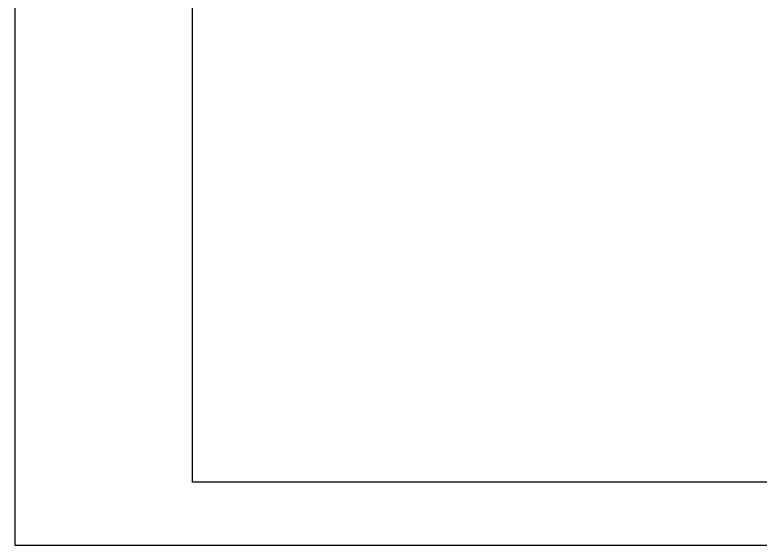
# Model space of a CAD drawing. Extents: x 21279 to 21873, y -1659 to -1239.
# Drawn here: x 21278.9 to 21409, y -1658.9 to -1566.2 of the extents above; entities that cross this region are included whole.
import ezdxf

# ---------------------------------------------------------------- set-up
doc = ezdxf.new("R2010")
doc.units = 0
doc.header["$LTSCALE"] = 7
doc.header["$MEASUREMENT"] = 0
doc.layers.get('0').update_dxf_attribs({"color": 2, "linetype": 'CONTINUOUS'})
doc.layers.add('08_ALL_FEATURES', color=7, linetype='CONTINUOUS')

msp = doc.modelspace()

# ---------------------------------------------------------------- linework, layer by layer
at = {"color": 4}
for p, q in [((21309.85, -1647.88), (21309.85, -1272.88)), ((21858.85, -1647.88), (21309.85, -1647.88))]:
    msp.add_line(p, q, dxfattribs=at)
msp.add_lwpolyline([(21278.85, -1658.88), (21872.85, -1658.88), (21872.85, -1238.88), (21278.85, -1238.88)], close=True)
at = {"layer": '08_ALL_FEATURES', "color": 7, "linetype": 'Continuous'}
msp.add_open_spline([(21369.93, -1518.6), (21375.23, -1519.6), (21383.07, -1521.76), (21393.02, -1525.93), (21400.19, -1529.67), (21405.86, -1533.33), (21410.09, -1536.65), (21413.11, -1539.33), (21415.95, -1542.19), (21418.58, -1545.24), (21421, -1548.46), (21424.1, -1552.84), (21427.84, -1558.42), (21431.4, -1564.1), (21434.12, -1568.73), (21436.11, -1572.22), (21438.03, -1575.76), (21439.98, -1579.29), (21442.15, -1582.69), (21445.38, -1586.98), (21449.09, -1590.92), (21453.41, -1594.16), (21458.15, -1596.72), (21462.21, -1597.67), (21464.9, -1597.67)], degree=3, knots=[0, 0, 0, 0, 0.125305, 0.187977, 0.250612, 0.313183, 0.34445, 0.375695, 0.406913, 0.438101, 0.469292, 0.5005, 0.562913, 0.625293, 0.656473, 0.687647, 0.71882, 0.750038, 0.781296, 0.812555, 0.875018, 0.906307, 0.93762, 1, 1, 1, 1], dxfattribs=at)

doc.saveas('drawing.dxf')
